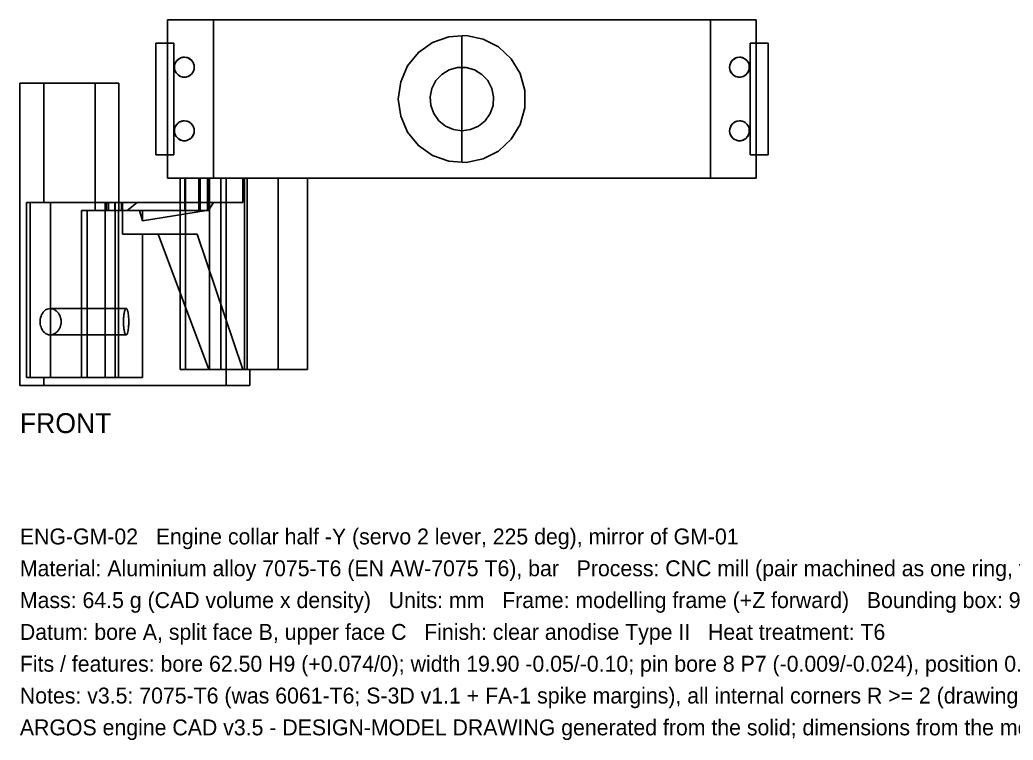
# Model space of a CAD drawing. Header units: millimetres. Extents: x 0 to 272, y -45 to 134.
# Drawn here: x 0 to 124.9, y -44.6 to 46 of the extents above; entities that cross this region are included whole.
import ezdxf

# ---------------------------------------------------------------- set-up
doc = ezdxf.new("R2010")
doc.units = ezdxf.units.MM
doc.layers.add('FRONT_HIDDEN', color=8, linetype='CONTINUOUS')
doc.layers.add('FRONT_VISIBLE', color=7, linetype='Continuous')

msp = doc.modelspace()

# ---------------------------------------------------------------- linework, layer by layer
at = {"layer": 'FRONT_HIDDEN'}
for points in [[(18.58, 45.95), (18.58, 45.95), (18.58, 45.95), (18.58, 45.95), (18.58, 45.95), (18.58, 45.95), (18.58, 45.95), (18.58, 45.95), (18.58, 45.95), (18.58, 45.95), (18.58, 45.95), (18.58, 45.95), (18.58, 45.95), (18.58, 45.95), (18.58, 45.95), (18.58, 45.95), (18.58, 45.95), (18.58, 45.95), (18.58, 45.95), (18.58, 45.95), (18.58, 45.95), (18.58, 45.95), (18.58, 45.95), (18.58, 45.95)], [(18.58, 26.05), (18.58, 45.95)], [(24.33, 45.95), (18.58, 45.95)], [(24.33, 26.05), (24.33, 45.95)], [(86.83, 45.95), (84.11, 45.95), (81.4, 45.95), (78.68, 45.95), (75.96, 45.95), (73.24, 45.95), (70.53, 45.95), (67.81, 45.95), (65.09, 45.95), (62.37, 45.95), (59.66, 45.95), (56.94, 45.95), (54.22, 45.95), (51.5, 45.95), (48.79, 45.95), (46.07, 45.95), (43.35, 45.95), (40.63, 45.95), (37.92, 45.95), (35.2, 45.95), (32.48, 45.95), (29.76, 45.95), (27.05, 45.95), (24.33, 45.95)], [(24.33, 45.95), (24.33, 45.95), (24.33, 45.95), (24.33, 45.95), (24.33, 45.95), (24.33, 45.95), (24.33, 45.95), (24.33, 45.95), (24.33, 45.95), (24.33, 45.95), (24.33, 45.95), (24.33, 45.95), (24.33, 45.95), (24.33, 45.95), (24.33, 45.95), (24.33, 45.95), (24.33, 45.95), (24.33, 45.95), (24.33, 45.95), (24.33, 45.95), (24.33, 45.95), (24.33, 45.95), (24.33, 45.95), (24.33, 45.95)], [(24.33, 26.05), (24.33, 45.95)], [(86.83, 26.05), (86.83, 45.95)], [(86.83, 45.95), (86.83, 45.95), (86.83, 45.95), (86.83, 45.95), (86.83, 45.95), (86.83, 45.95), (86.83, 45.95), (86.83, 45.95), (86.83, 45.95), (86.83, 45.95), (86.83, 45.95), (86.83, 45.95), (86.83, 45.95), (86.83, 45.95), (86.83, 45.95), (86.83, 45.95), (86.83, 45.95), (86.83, 45.95), (86.83, 45.95), (86.83, 45.95), (86.83, 45.95), (86.83, 45.95), (86.83, 45.95), (86.83, 45.95)], [(92.58, 45.95), (86.83, 45.95)], [(86.83, 26.05), (86.83, 45.95)], [(92.58, 26.05), (92.58, 45.95)], [(92.58, 45.95), (92.58, 45.95), (92.58, 45.95), (92.58, 45.95), (92.58, 45.95), (92.58, 45.95), (92.58, 45.95), (92.58, 45.95), (92.58, 45.95), (92.58, 45.95), (92.58, 45.95), (92.58, 45.95), (92.58, 45.95), (92.58, 45.95), (92.58, 45.95), (92.58, 45.95), (92.58, 45.95), (92.58, 45.95), (92.58, 45.95), (92.58, 45.95), (92.58, 45.95), (92.58, 45.95), (92.58, 45.95), (92.58, 45.95)], [(55.58, 28), (55.58, 44)], [(17.08, 43), (18.58, 43)], [(17.08, 29), (17.08, 43)], [(18.58, 43), (18.61, 43), (18.65, 43), (18.68, 43), (18.71, 43), (18.75, 43), (18.78, 43), (18.81, 43), (18.85, 43), (18.88, 43), (18.91, 43), (18.95, 43), (18.98, 43), (19.01, 43), (19.05, 43), (19.08, 43), (19.11, 43), (19.15, 43), (19.18, 43), (19.21, 43), (19.25, 43), (19.28, 43), (19.31, 43), (19.35, 43)], [(18.58, 29), (18.58, 43)], [(18.58, 29), (18.58, 43)], [(91.81, 43), (91.85, 43), (91.88, 43), (91.91, 43), (91.95, 43), (91.98, 43), (92.01, 43), (92.05, 43), (92.08, 43), (92.11, 43), (92.15, 43), (92.18, 43), (92.21, 43), (92.25, 43), (92.28, 43), (92.31, 43), (92.35, 43), (92.38, 43), (92.41, 43), (92.45, 43), (92.48, 43), (92.51, 43), (92.55, 43), (92.58, 43)], [(92.58, 29), (92.58, 43)], [(92.58, 43), (94.08, 43)], [(92.58, 29), (92.58, 43)], [(94.08, 29), (94.08, 43)], [(20.68, 41.25), (21.02, 41.2), (21.33, 41.07), (21.59, 40.85), (21.79, 40.58), (21.9, 40.25), (21.93, 39.91), (21.86, 39.58), (21.7, 39.28), (21.47, 39.03), (21.18, 38.85), (20.85, 38.76), (20.51, 38.76), (20.18, 38.85), (19.89, 39.03), (19.66, 39.28), (19.5, 39.58), (19.43, 39.91), (19.46, 40.25), (19.57, 40.58), (19.77, 40.85), (20.03, 41.07), (20.34, 41.2), (20.68, 41.25)], [(19.46, 40.25), (19.47, 40.32), (19.49, 40.39), (19.52, 40.46), (19.55, 40.53), (19.58, 40.6), (19.62, 40.66), (19.66, 40.72), (19.71, 40.78), (19.75, 40.84), (19.81, 40.89), (19.86, 40.94), (19.92, 40.99), (19.98, 41.03), (20.04, 41.07), (20.11, 41.11), (20.17, 41.14), (20.24, 41.17), (20.31, 41.2), (20.39, 41.21), (20.46, 41.23), (20.53, 41.24), (20.61, 41.25), (20.68, 41.25)], [(20.68, 41.25), (20.92, 41.23), (21.16, 41.16), (21.37, 41.04), (21.56, 40.88), (21.72, 40.7), (21.83, 40.48), (21.91, 40.25), (21.93, 40), (21.91, 39.76), (21.84, 39.52), (21.72, 39.31), (21.57, 39.12), (21.38, 38.96), (21.16, 38.85), (20.93, 38.77), (20.68, 38.75), (20.44, 38.77), (20.21, 38.84), (19.99, 38.96), (19.8, 39.11), (19.64, 39.3), (19.53, 39.52), (19.46, 39.75)], [(91.7, 39.75), (91.63, 39.52), (91.52, 39.3), (91.36, 39.11), (91.17, 38.96), (90.95, 38.84), (90.72, 38.77), (90.48, 38.75), (90.23, 38.77), (90, 38.85), (89.78, 38.96), (89.59, 39.12), (89.44, 39.31), (89.32, 39.52), (89.25, 39.76), (89.23, 40), (89.25, 40.25), (89.33, 40.48), (89.44, 40.7), (89.6, 40.88), (89.79, 41.04), (90, 41.16), (90.24, 41.23), (90.48, 41.25)], [(90.48, 41.25), (90.82, 41.2), (91.13, 41.07), (91.39, 40.85), (91.59, 40.58), (91.7, 40.25), (91.73, 39.91), (91.66, 39.58), (91.5, 39.28), (91.27, 39.03), (90.98, 38.85), (90.65, 38.76), (90.31, 38.76), (89.98, 38.85), (89.69, 39.03), (89.46, 39.28), (89.3, 39.58), (89.23, 39.91), (89.26, 40.25), (89.37, 40.58), (89.57, 40.85), (89.83, 41.07), (90.14, 41.2), (90.48, 41.25)], [(90.48, 41.25), (90.55, 41.25), (90.63, 41.24), (90.7, 41.23), (90.77, 41.21), (90.85, 41.2), (90.92, 41.17), (90.99, 41.14), (91.05, 41.11), (91.12, 41.07), (91.18, 41.03), (91.24, 40.99), (91.3, 40.94), (91.35, 40.89), (91.41, 40.84), (91.45, 40.78), (91.5, 40.72), (91.54, 40.66), (91.58, 40.6), (91.61, 40.53), (91.64, 40.46), (91.67, 40.39), (91.69, 40.32), (91.7, 40.25)], [(55.58, 32), (56.66, 32.15), (57.66, 32.58), (58.5, 33.27), (59.13, 34.16), (59.5, 35.19), (59.57, 36.27), (59.35, 37.34), (58.85, 38.31), (58.1, 39.1), (57.17, 39.67), (56.12, 39.96), (55.04, 39.96), (53.99, 39.67), (53.06, 39.1), (52.31, 38.31), (51.81, 37.34), (51.59, 36.27), (51.66, 35.19), (52.03, 34.16), (52.66, 33.27), (53.5, 32.58), (54.5, 32.15), (55.58, 32)], [(0, 38), (9.47, 38)], [(9.47, 38), (9.47, 22)], [(12.46, 38), (9.47, 38)], [(20.68, 33.25), (21.02, 33.2), (21.33, 33.07), (21.59, 32.85), (21.79, 32.58), (21.9, 32.25), (21.93, 31.91), (21.86, 31.58), (21.7, 31.28), (21.47, 31.03), (21.18, 30.85), (20.85, 30.76), (20.51, 30.76), (20.18, 30.85), (19.89, 31.03), (19.66, 31.28), (19.5, 31.58), (19.43, 31.91), (19.46, 32.25), (19.57, 32.58), (19.77, 32.85), (20.03, 33.07), (20.34, 33.2), (20.68, 33.25)], [(19.46, 32.25), (19.47, 32.32), (19.49, 32.39), (19.52, 32.46), (19.55, 32.53), (19.58, 32.6), (19.62, 32.66), (19.66, 32.72), (19.71, 32.78), (19.75, 32.84), (19.81, 32.89), (19.86, 32.94), (19.92, 32.99), (19.98, 33.03), (20.04, 33.07), (20.11, 33.11), (20.17, 33.14), (20.24, 33.17), (20.31, 33.2), (20.39, 33.21), (20.46, 33.23), (20.53, 33.24), (20.61, 33.25), (20.68, 33.25)], [(20.68, 33.25), (20.92, 33.23), (21.16, 33.16), (21.37, 33.04), (21.56, 32.88), (21.72, 32.7), (21.83, 32.48), (21.91, 32.25), (21.93, 32), (21.91, 31.76), (21.84, 31.52), (21.72, 31.31), (21.57, 31.12), (21.38, 30.96), (21.16, 30.85), (20.93, 30.77), (20.68, 30.75), (20.44, 30.77), (20.21, 30.84), (19.99, 30.96), (19.8, 31.11), (19.64, 31.3), (19.53, 31.52), (19.46, 31.75)], [(91.7, 31.75), (91.63, 31.52), (91.52, 31.3), (91.36, 31.11), (91.17, 30.96), (90.95, 30.84), (90.72, 30.77), (90.48, 30.75), (90.23, 30.77), (90, 30.85), (89.78, 30.96), (89.59, 31.12), (89.44, 31.31), (89.32, 31.52), (89.25, 31.76), (89.23, 32), (89.25, 32.25), (89.33, 32.48), (89.44, 32.7), (89.6, 32.88), (89.79, 33.04), (90, 33.16), (90.24, 33.23), (90.48, 33.25)], [(90.48, 33.25), (90.82, 33.2), (91.13, 33.07), (91.39, 32.85), (91.59, 32.58), (91.7, 32.25), (91.73, 31.91), (91.66, 31.58), (91.5, 31.28), (91.27, 31.03), (90.98, 30.85), (90.65, 30.76), (90.31, 30.76), (89.98, 30.85), (89.69, 31.03), (89.46, 31.28), (89.3, 31.58), (89.23, 31.91), (89.26, 32.25), (89.37, 32.58), (89.57, 32.85), (89.83, 33.07), (90.14, 33.2), (90.48, 33.25)], [(90.48, 33.25), (90.55, 33.25), (90.63, 33.24), (90.7, 33.23), (90.77, 33.21), (90.85, 33.2), (90.92, 33.17), (90.99, 33.14), (91.05, 33.11), (91.12, 33.07), (91.18, 33.03), (91.24, 32.99), (91.3, 32.94), (91.35, 32.89), (91.41, 32.84), (91.45, 32.78), (91.5, 32.72), (91.54, 32.66), (91.58, 32.6), (91.61, 32.53), (91.64, 32.46), (91.67, 32.39), (91.69, 32.32), (91.7, 32.25)], [(17.08, 29), (18.58, 29)], [(18.58, 29), (18.61, 29), (18.65, 29), (18.68, 29), (18.71, 29), (18.75, 29), (18.78, 29), (18.81, 29), (18.85, 29), (18.88, 29), (18.91, 29), (18.95, 29), (18.98, 29), (19.01, 29), (19.05, 29), (19.08, 29), (19.11, 29), (19.15, 29), (19.18, 29), (19.21, 29), (19.25, 29), (19.28, 29), (19.31, 29), (19.35, 29)], [(91.81, 29), (91.85, 29), (91.88, 29), (91.91, 29), (91.95, 29), (91.98, 29), (92.01, 29), (92.05, 29), (92.08, 29), (92.11, 29), (92.15, 29), (92.18, 29), (92.21, 29), (92.25, 29), (92.28, 29), (92.31, 29), (92.35, 29), (92.38, 29), (92.41, 29), (92.45, 29), (92.48, 29), (92.51, 29), (92.55, 29), (92.58, 29)], [(92.58, 29), (94.08, 29)], [(18.58, 26.05), (18.58, 26.05), (18.58, 26.05), (18.58, 26.05), (18.58, 26.05), (18.58, 26.05), (18.58, 26.05), (18.58, 26.05), (18.58, 26.05), (18.58, 26.05), (18.58, 26.05), (18.58, 26.05), (18.58, 26.05), (18.58, 26.05), (18.58, 26.05), (18.58, 26.05), (18.58, 26.05), (18.58, 26.05), (18.58, 26.05), (18.58, 26.05), (18.58, 26.05), (18.58, 26.05), (18.58, 26.05), (18.58, 26.05)], [(24.33, 26.05), (18.58, 26.05)], [(21.37, 26.06), (20.14, 26.06)], [(20.14, 26.05), (20.2, 26.05), (20.25, 26.05), (20.3, 26.05), (20.36, 26.05), (20.41, 26.05), (20.46, 26.05), (20.52, 26.05), (20.57, 26.05), (20.62, 26.05), (20.68, 26.05), (20.73, 26.05), (20.78, 26.05), (20.84, 26.05), (20.89, 26.05), (20.94, 26.05), (21, 26.05), (21.05, 26.05), (21.1, 26.05), (21.16, 26.05), (21.21, 26.05), (21.26, 26.05), (21.32, 26.05), (21.37, 26.05)], [(20.73, 26.06), (20.83, 26.06)], [(20.73, 26.06), (20.73, 26.06), (20.74, 26.06), (20.74, 26.06), (20.75, 26.06), (20.75, 26.06), (20.76, 26.06), (20.76, 26.06), (20.76, 26.06), (20.77, 26.06), (20.77, 26.06), (20.78, 26.06), (20.78, 26.06), (20.79, 26.06), (20.79, 26.06), (20.79, 26.06), (20.8, 26.06), (20.8, 26.06), (20.81, 26.06), (20.81, 26.06), (20.82, 26.06), (20.82, 26.06), (20.83, 26.06), (20.83, 26.06)], [(20.83, 2), (20.83, 26.06)], [(21.37, 26.06), (21.91, 26.06), (22.44, 26.06), (22.98, 26.06), (23.51, 26.06), (24.05, 26.06), (24.59, 26.06), (25.12, 26.06), (25.66, 26.06), (26.19, 26.06), (26.73, 26.06), (27.27, 26.06), (27.8, 26.06), (28.34, 26.06), (28.88, 26.06), (29.41, 26.06), (29.95, 26.06), (30.48, 26.06), (31.02, 26.06), (31.56, 26.06), (32.09, 26.06), (32.63, 26.06), (33.16, 26.06), (33.7, 26.06)], [(21.37, 26.05), (21.37, 26.06)], [(21.37, 26.05), (23.83, 26.05)], [(22.69, 26.06), (22.5, 26.06)], [(22.5, 26.06), (22.69, 26.06)], [(22.69, 22), (22.69, 26.06)], [(23.83, 2), (23.83, 26.05)], [(23.83, 26.05), (25.27, 26.05)], [(24.33, 26.05), (24.33, 26.05), (24.33, 26.05), (24.33, 26.05), (24.33, 26.05), (24.33, 26.05), (24.33, 26.05), (24.33, 26.05), (24.33, 26.05), (24.33, 26.05), (24.33, 26.05), (24.33, 26.05), (24.33, 26.05), (24.33, 26.05), (24.33, 26.05), (24.33, 26.05), (24.33, 26.05), (24.33, 26.05), (24.33, 26.05), (24.33, 26.05), (24.33, 26.05), (24.33, 26.05), (24.33, 26.05), (24.33, 26.05)], [(24.33, 26.05), (27.05, 26.05), (29.76, 26.05), (32.48, 26.05), (35.2, 26.05), (37.92, 26.05), (40.63, 26.05), (43.35, 26.05), (46.07, 26.05), (48.79, 26.05), (51.5, 26.05), (54.22, 26.05), (56.94, 26.05), (59.66, 26.05), (62.37, 26.05), (65.09, 26.05), (67.81, 26.05), (70.53, 26.05), (73.24, 26.05), (75.96, 26.05), (78.68, 26.05), (81.4, 26.05), (84.11, 26.05), (86.83, 26.05)], [(25.27, 26.05), (25.27, 2)], [(25.93, 26.05), (25.27, 26.05)], [(25.93, 26.05), (25.93, 0)], [(25.93, 26.05), (28.57, 26.05)], [(28.57, 2), (28.57, 26.05)], [(36.16, 26.05), (28.57, 26.05)], [(33.7, 26.05), (36.16, 26.05)], [(86.83, 26.05), (86.83, 26.05), (86.83, 26.05), (86.83, 26.05), (86.83, 26.05), (86.83, 26.05), (86.83, 26.05), (86.83, 26.05), (86.83, 26.05), (86.83, 26.05), (86.83, 26.05), (86.83, 26.05), (86.83, 26.05), (86.83, 26.05), (86.83, 26.05), (86.83, 26.05), (86.83, 26.05), (86.83, 26.05), (86.83, 26.05), (86.83, 26.05), (86.83, 26.05), (86.83, 26.05), (86.83, 26.05), (86.83, 26.05)], [(92.58, 26.05), (86.83, 26.05)], [(92.58, 26.05), (92.58, 26.05), (92.58, 26.05), (92.58, 26.05), (92.58, 26.05), (92.58, 26.05), (92.58, 26.05), (92.58, 26.05), (92.58, 26.05), (92.58, 26.05), (92.58, 26.05), (92.58, 26.05), (92.58, 26.05), (92.58, 26.05), (92.58, 26.05), (92.58, 26.05), (92.58, 26.05), (92.58, 26.05), (92.58, 26.05), (92.58, 26.05), (92.58, 26.05), (92.58, 26.05), (92.58, 26.05), (92.58, 26.05)], [(3.86, 23), (0.85, 23)], [(0.85, 1), (0.85, 23)], [(1.3, 23), (0.85, 23)], [(1.3, 1), (1.3, 23)], [(1.3, 23), (3.86, 23)], [(3, 23), (10.82, 23)], [(3.86, 23), (3.86, 1)], [(10.82, 23), (10.89, 23)], [(10.82, 23), (10.82, 22)], [(11.15, 23), (10.89, 23)], [(10.89, 23), (10.89, 22)], [(11.95, 23), (11.15, 23)], [(11.15, 22), (11.15, 23)], [(11.95, 23), (12.76, 23)], [(11.95, 23), (11.95, 22)], [(12.46, 23), (12.46, 22)], [(12.76, 23), (14.74, 23)], [(12.76, 22), (12.76, 23)], [(13.47, 22), (14.74, 22.98)], [(14.74, 23), (14.73, 23)], [(24.34, 23), (14.73, 23)], [(14.73, 23), (14.74, 22.98)], [(14.74, 22.98), (14.74, 23)], [(20.14, 2), (20.14, 23)], [(20.73, 22), (20.73, 23)], [(22.5, 22), (22.5, 23)], [(23.59, 22), (23.59, 23)], [(23.73, 22.05), (23.73, 23)], [(23.76, 22.05), (24.34, 23)], [(23.76, 23), (23.76, 22.05)], [(24.34, 23), (28.04, 23)], [(7.77, 1), (7.77, 22)], [(9.47, 22), (7.77, 22)], [(8.46, 22), (7.77, 22)], [(8.46, 1), (8.46, 22)], [(8.46, 22), (12.4, 22)], [(12.46, 22), (9.47, 22)], [(10.89, 22), (10.82, 22)], [(11.15, 22), (10.82, 22)], [(11.15, 22), (10.89, 22)], [(12.76, 22), (11.95, 22)], [(12.46, 22), (11.95, 22)], [(12.4, 22), (20.73, 22)], [(12.4, 22), (12.4, 1)], [(13.47, 22), (12.76, 22)], [(13.47, 22), (15.03, 22)], [(15.03, 22), (15.42, 20.7)], [(15.42, 22), (15.03, 22)], [(23.45, 22), (15.42, 20.7)], [(15.42, 20.7), (15.42, 22)], [(15.42, 22), (23.45, 22)], [(20.73, 22), (22.69, 22)], [(22.5, 22), (23.59, 22)], [(22.5, 22), (22.69, 22)], [(23.7, 22), (23.45, 22)], [(23.7, 22), (23.59, 22)], [(23.73, 22.05), (23.7, 22)], [(23.76, 22.05), (23.73, 22.05)], [(12.92, 19), (15.42, 19)], [(17.38, 19), (15.42, 19)], [(17.38, 19), (22.31, 19)], [(13.36, 9.65), (3.81, 9.65)], [(13.36, 6.35), (3.81, 6.35)], [(23.83, 2), (20.14, 2)], [(20.14, 2), (20.17, 2), (20.2, 2), (20.23, 2), (20.26, 2), (20.29, 2), (20.32, 2), (20.35, 2), (20.38, 2), (20.41, 2), (20.44, 2), (20.47, 2), (20.5, 2), (20.53, 2), (20.56, 2), (20.59, 2), (20.62, 2), (20.65, 2), (20.68, 2), (20.71, 2), (20.74, 2), (20.77, 2), (20.8, 2), (20.83, 2)], [(25.27, 2), (20.83, 2)], [(23.76, 2), (28.92, 2)], [(23.83, 2), (25.27, 2)], [(28.92, 2), (28.57, 2)], [(36.16, 2), (28.57, 2)], [(25.93, 0), (0, 0)], [(3.86, 1), (0.85, 1)], [(1.3, 1), (0.85, 1)], [(1.3, 1), (3.86, 1)], [(15.42, 1), (3, 1)], [(12.4, 1), (7.77, 1)], [(8.46, 1), (7.77, 1)], [(8.46, 1), (12.4, 1)], [(25.93, 0), (28.92, 0)]]:
    msp.add_lwpolyline(points, dxfattribs=at)
at = {"layer": 'FRONT_VISIBLE'}
for points in [[(92.58, 45.95), (89.36, 45.95), (86.15, 45.95), (82.93, 45.95), (79.71, 45.95), (76.49, 45.95), (73.28, 45.95), (70.06, 45.95), (66.84, 45.95), (63.62, 45.95), (60.41, 45.95), (57.19, 45.95), (53.97, 45.95), (50.75, 45.95), (47.54, 45.95), (44.32, 45.95), (41.1, 45.95), (37.88, 45.95), (34.67, 45.95), (31.45, 45.95), (28.23, 45.95), (25.01, 45.95), (21.8, 45.95), (18.58, 45.95)], [(18.58, 43), (18.58, 45.95)], [(92.58, 43), (92.58, 45.95)], [(47.58, 36), (47.88, 33.84), (48.74, 31.84), (50.12, 30.15), (51.9, 28.9), (53.95, 28.17), (56.13, 28.02), (58.26, 28.46), (60.19, 29.46), (61.79, 30.95), (62.92, 32.81), (63.51, 34.91), (63.51, 37.09), (62.92, 39.19), (61.79, 41.05), (60.19, 42.54), (58.26, 43.54), (56.13, 43.98), (53.95, 43.83), (51.9, 43.1), (50.12, 41.85), (48.74, 40.16), (47.88, 38.16), (47.58, 36)], [(47.58, 36), (47.88, 33.84), (48.74, 31.84), (50.12, 30.15), (51.9, 28.9), (53.95, 28.17), (56.13, 28.02), (58.26, 28.46), (60.19, 29.46), (61.79, 30.95), (62.92, 32.81), (63.51, 34.91), (63.51, 37.09), (62.92, 39.19), (61.79, 41.05), (60.19, 42.54), (58.26, 43.54), (56.13, 43.98), (53.95, 43.83), (51.9, 43.1), (50.12, 41.85), (48.74, 40.16), (47.88, 38.16), (47.58, 36)], [(17.08, 29), (17.08, 43)], [(17.08, 43), (19.35, 43)], [(19.35, 29), (19.35, 43)], [(91.81, 29), (91.81, 43)], [(91.81, 43), (94.08, 43)], [(94.08, 29), (94.08, 43)], [(19.46, 39.75), (19.45, 39.77), (19.45, 39.79), (19.44, 39.81), (19.44, 39.84), (19.44, 39.86), (19.44, 39.88), (19.43, 39.9), (19.43, 39.92), (19.43, 39.95), (19.43, 39.97), (19.43, 39.99), (19.43, 40.01), (19.43, 40.03), (19.43, 40.05), (19.43, 40.08), (19.43, 40.1), (19.44, 40.12), (19.44, 40.14), (19.44, 40.16), (19.44, 40.19), (19.45, 40.21), (19.45, 40.23), (19.46, 40.25)], [(19.46, 39.75), (19.46, 40.25)], [(55.58, 32), (56.66, 32.15), (57.66, 32.58), (58.5, 33.27), (59.13, 34.16), (59.5, 35.19), (59.57, 36.27), (59.35, 37.34), (58.85, 38.31), (58.1, 39.1), (57.17, 39.67), (56.12, 39.96), (55.04, 39.96), (53.99, 39.67), (53.06, 39.1), (52.31, 38.31), (51.81, 37.34), (51.59, 36.27), (51.66, 35.19), (52.03, 34.16), (52.66, 33.27), (53.5, 32.58), (54.5, 32.15), (55.58, 32)], [(91.7, 39.75), (91.7, 40.25)], [(91.7, 40.25), (91.71, 40.23), (91.71, 40.21), (91.72, 40.19), (91.72, 40.16), (91.72, 40.14), (91.72, 40.12), (91.73, 40.1), (91.73, 40.08), (91.73, 40.05), (91.73, 40.03), (91.73, 40.01), (91.73, 39.99), (91.73, 39.97), (91.73, 39.95), (91.73, 39.92), (91.73, 39.9), (91.72, 39.88), (91.72, 39.86), (91.72, 39.84), (91.72, 39.81), (91.71, 39.79), (91.71, 39.77), (91.7, 39.75)], [(0, 0), (0, 38)], [(0, 38), (0.13, 38), (0.26, 38), (0.39, 38), (0.52, 38), (0.65, 38), (0.78, 38), (0.91, 38), (1.04, 38), (1.17, 38), (1.3, 38), (1.43, 38), (1.56, 38), (1.69, 38), (1.82, 38), (1.95, 38), (2.08, 38), (2.22, 38), (2.35, 38), (2.48, 38), (2.61, 38), (2.74, 38), (2.87, 38), (3, 38)], [(3, 38), (12.46, 38)], [(3, 23), (3, 38)], [(12.46, 38), (12.46, 23)], [(19.46, 31.75), (19.45, 31.77), (19.45, 31.79), (19.44, 31.81), (19.44, 31.84), (19.44, 31.86), (19.44, 31.88), (19.43, 31.9), (19.43, 31.92), (19.43, 31.95), (19.43, 31.97), (19.43, 31.99), (19.43, 32.01), (19.43, 32.03), (19.43, 32.05), (19.43, 32.08), (19.43, 32.1), (19.44, 32.12), (19.44, 32.14), (19.44, 32.16), (19.44, 32.19), (19.45, 32.21), (19.45, 32.23), (19.46, 32.25)], [(19.46, 31.75), (19.46, 32.25)], [(91.7, 31.75), (91.7, 32.25)], [(91.7, 32.25), (91.71, 32.23), (91.71, 32.21), (91.72, 32.19), (91.72, 32.16), (91.72, 32.14), (91.72, 32.12), (91.73, 32.1), (91.73, 32.08), (91.73, 32.05), (91.73, 32.03), (91.73, 32.01), (91.73, 31.99), (91.73, 31.97), (91.73, 31.95), (91.73, 31.92), (91.73, 31.9), (91.72, 31.88), (91.72, 31.86), (91.72, 31.84), (91.72, 31.81), (91.71, 31.79), (91.71, 31.77), (91.7, 31.75)], [(17.08, 29), (19.35, 29)], [(18.58, 26.05), (18.58, 29)], [(91.81, 29), (94.08, 29)], [(92.58, 26.05), (92.58, 29)], [(18.58, 26.05), (18.65, 26.05), (18.72, 26.05), (18.78, 26.05), (18.85, 26.05), (18.92, 26.05), (18.99, 26.05), (19.06, 26.05), (19.12, 26.05), (19.19, 26.05), (19.26, 26.05), (19.33, 26.05), (19.4, 26.05), (19.46, 26.05), (19.53, 26.05), (19.6, 26.05), (19.67, 26.05), (19.74, 26.05), (19.8, 26.05), (19.87, 26.05), (19.94, 26.05), (20.01, 26.05), (20.08, 26.05), (20.14, 26.05)], [(20.14, 23), (20.14, 26.06)], [(20.14, 26.06), (20.17, 26.06), (20.2, 26.06), (20.22, 26.06), (20.25, 26.06), (20.27, 26.06), (20.3, 26.06), (20.32, 26.06), (20.35, 26.06), (20.37, 26.06), (20.4, 26.06), (20.42, 26.06), (20.45, 26.06), (20.47, 26.06), (20.5, 26.06), (20.53, 26.06), (20.55, 26.06), (20.58, 26.06), (20.6, 26.06), (20.63, 26.06), (20.65, 26.06), (20.68, 26.06), (20.7, 26.06), (20.73, 26.06)], [(20.73, 23), (20.73, 26.06)], [(20.73, 26.06), (22.5, 26.06)], [(22.5, 23), (22.5, 26.06)], [(22.5, 26.06), (23.59, 26.06)], [(23.59, 26.06), (23.73, 26.06)], [(23.59, 23), (23.59, 26.06)], [(23.73, 26.06), (23.76, 26.06)], [(23.73, 23), (23.73, 26.06)], [(23.76, 26.06), (23.76, 23)], [(23.76, 26.06), (28.04, 26.06)], [(28.25, 26.06), (28.04, 26.06)], [(28.04, 23), (28.04, 26.06)], [(28.25, 26.06), (28.44, 26.06), (28.62, 26.06), (28.8, 26.06), (28.99, 26.06), (29.17, 26.06), (29.35, 26.06), (29.54, 26.06), (29.72, 26.06), (29.91, 26.06), (30.09, 26.06), (30.27, 26.06), (30.46, 26.06), (30.64, 26.06), (30.82, 26.06), (31.01, 26.06), (31.19, 26.06), (31.37, 26.06), (31.56, 26.06), (31.74, 26.06), (31.93, 26.06), (32.11, 26.06), (32.29, 26.06), (32.48, 26.06)], [(28.25, 26.06), (28.25, 2)], [(32.48, 2), (32.48, 26.06)], [(33.7, 26.06), (32.48, 26.06)], [(33.7, 26.05), (33.7, 26.06)], [(33.7, 26.05), (36.26, 26.05), (38.82, 26.05), (41.38, 26.05), (43.94, 26.05), (46.5, 26.05), (49.06, 26.05), (51.62, 26.05), (54.18, 26.05), (56.74, 26.05), (59.3, 26.05), (61.86, 26.05), (64.42, 26.05), (66.98, 26.05), (69.54, 26.05), (72.1, 26.05), (74.66, 26.05), (77.22, 26.05), (79.78, 26.05), (82.34, 26.05), (84.9, 26.05), (87.46, 26.05), (90.02, 26.05), (92.58, 26.05)], [(36.16, 2), (36.16, 26.05)], [(3, 23), (3.33, 23), (3.67, 23), (4.01, 23), (4.34, 23), (4.68, 23), (5.02, 23), (5.35, 23), (5.69, 23), (6.03, 23), (6.36, 23), (6.7, 23), (7.04, 23), (7.37, 23), (7.71, 23), (8.05, 23), (8.38, 23), (8.72, 23), (9.06, 23), (9.39, 23), (9.73, 23), (10.07, 23), (10.4, 23), (10.74, 23)], [(10.74, 23), (11.99, 23)], [(10.74, 1), (10.74, 23)], [(11.99, 1), (11.99, 23)], [(12.92, 23), (11.99, 23)], [(28.04, 23), (12.92, 23)], [(12.92, 19), (12.92, 23)], [(22.31, 19), (12.92, 19)], [(15.42, 1), (15.42, 19)], [(17.38, 19), (23.76, 2)], [(22.31, 19), (28.04, 2)], [(3.81, 9.65), (3.61, 9.63), (3.42, 9.57), (3.24, 9.48), (3.08, 9.36), (2.94, 9.21), (2.83, 9.05), (2.73, 8.87), (2.66, 8.69), (2.61, 8.5), (2.57, 8.3), (2.55, 8.1), (2.55, 7.9), (2.57, 7.7), (2.61, 7.5), (2.66, 7.31), (2.73, 7.13), (2.83, 6.95), (2.94, 6.79), (3.08, 6.64), (3.24, 6.52), (3.42, 6.43), (3.61, 6.37), (3.81, 6.35)], [(5.19, 8), (5.18, 8.1), (5.18, 8.21), (5.16, 8.31), (5.14, 8.41), (5.12, 8.51), (5.08, 8.61), (5.05, 8.71), (5.01, 8.8), (4.96, 8.89), (4.91, 8.98), (4.85, 9.07), (4.78, 9.15), (4.72, 9.22), (4.64, 9.3), (4.57, 9.37), (4.48, 9.43), (4.4, 9.48), (4.3, 9.53), (4.21, 9.57), (4.11, 9.61), (4.01, 9.63), (3.91, 9.64), (3.81, 9.65)], [(13.04, 8), (13.04, 8.08), (13.04, 8.15), (13.04, 8.23), (13.04, 8.3), (13.05, 8.38), (13.05, 8.45), (13.05, 8.53), (13.06, 8.6), (13.07, 8.68), (13.07, 8.75), (13.08, 8.83), (13.09, 8.9), (13.1, 8.98), (13.11, 9.05), (13.12, 9.12), (13.14, 9.2), (13.15, 9.27), (13.17, 9.34), (13.2, 9.42), (13.22, 9.49), (13.25, 9.56), (13.3, 9.62), (13.36, 9.65)], [(13.36, 9.65), (13.47, 9.56), (13.53, 9.42), (13.57, 9.27), (13.6, 9.12), (13.62, 8.98), (13.64, 8.83), (13.66, 8.68), (13.67, 8.53), (13.68, 8.38), (13.68, 8.23), (13.68, 8.08), (13.68, 7.92), (13.68, 7.77), (13.68, 7.62), (13.67, 7.47), (13.66, 7.32), (13.64, 7.17), (13.62, 7.02), (13.6, 6.88), (13.57, 6.73), (13.53, 6.58), (13.47, 6.44), (13.36, 6.35)], [(3.81, 6.35), (3.91, 6.36), (4.01, 6.37), (4.11, 6.39), (4.21, 6.43), (4.3, 6.47), (4.4, 6.52), (4.48, 6.57), (4.57, 6.63), (4.64, 6.7), (4.72, 6.78), (4.78, 6.85), (4.85, 6.93), (4.91, 7.02), (4.96, 7.11), (5.01, 7.2), (5.05, 7.29), (5.08, 7.39), (5.12, 7.49), (5.14, 7.59), (5.16, 7.69), (5.18, 7.79), (5.18, 7.9), (5.19, 8)], [(13.36, 6.35), (13.3, 6.38), (13.25, 6.44), (13.22, 6.51), (13.2, 6.58), (13.17, 6.66), (13.15, 6.73), (13.14, 6.8), (13.12, 6.88), (13.11, 6.95), (13.1, 7.02), (13.09, 7.1), (13.08, 7.17), (13.07, 7.25), (13.07, 7.32), (13.06, 7.4), (13.05, 7.47), (13.05, 7.55), (13.05, 7.62), (13.04, 7.7), (13.04, 7.77), (13.04, 7.85), (13.04, 7.92), (13.04, 8)], [(28.04, 2), (23.76, 2)], [(28.04, 2), (28.25, 2)], [(28.25, 2), (28.44, 2), (28.62, 2), (28.8, 2), (28.99, 2), (29.17, 2), (29.35, 2), (29.54, 2), (29.72, 2), (29.91, 2), (30.09, 2), (30.27, 2), (30.46, 2), (30.64, 2), (30.82, 2), (31.01, 2), (31.19, 2), (31.37, 2), (31.56, 2), (31.74, 2), (31.93, 2), (32.11, 2), (32.29, 2), (32.48, 2)], [(28.92, 2), (28.92, 0)], [(36.16, 2), (32.48, 2)], [(0, 0), (0.13, 0), (0.26, 0), (0.39, 0), (0.52, 0), (0.65, 0), (0.78, 0), (0.91, 0), (1.04, 0), (1.17, 0), (1.3, 0), (1.43, 0), (1.56, 0), (1.69, 0), (1.82, 0), (1.95, 0), (2.08, 0), (2.22, 0), (2.35, 0), (2.48, 0), (2.61, 0), (2.74, 0), (2.87, 0), (3, 0)], [(3, 1), (3.33, 1), (3.67, 1), (4.01, 1), (4.34, 1), (4.68, 1), (5.02, 1), (5.35, 1), (5.69, 1), (6.03, 1), (6.36, 1), (6.7, 1), (7.04, 1), (7.37, 1), (7.71, 1), (8.05, 1), (8.38, 1), (8.72, 1), (9.06, 1), (9.39, 1), (9.73, 1), (10.07, 1), (10.4, 1), (10.74, 1)], [(3, 0), (3, 1)], [(28.92, 0), (3, 0)], [(11.99, 1), (10.74, 1)], [(11.99, 1), (15.42, 1)]]:
    msp.add_lwpolyline(points, dxfattribs=at)

# ---------------------------------------------------------------- texts
for s, p in [('ENG-GM-02   Engine collar half -Y (servo 2 lever, 225 deg), mirror of GM-01', (0, -20)), ('Material: Aluminium alloy 7075-T6 (EN AW-7075 T6), bar   Process: CNC mill (pair machined as one ring, then split)', (0, -24)), ('Mass: 64.5 g (CAD volume x density)   Units: mm   Frame: modelling frame (+Z forward)   Bounding box: 94.08 x 44.04 x 45.95', (0, -28)), ('Datum: bore A, split face B, upper face C   Finish: clear anodise Type II   Heat treatment: T6', (0, -32)), ('Fits / features: bore 62.50 H9 (+0.074/0); width 19.90 -0.05/-0.10; pin bore 8 P7 (-0.009/-0.024), position 0.02 to A; M4-6H in the cheek, perpendicular 0.05', (0, -36)), ('Notes: v3.5: 7075-T6 (was 6061-T6; S-3D v1.1 + FA-1 spike margins), all internal corners R >= 2 (drawing note); bore 62.50 H9 in the case groove (62.50 h9 x 20.0), width 19.9 -0.05; OD 74; inner-pin boss 16 mm with 8 P7 x 6.5 b', (0, -40)), ('ARGOS engine CAD v3.5 - DESIGN-MODEL DRAWING generated from the solid; dimensions from the model; general tolerances ISO 2768-m unless a fit is listed; NOT released for fabrication (Mechanical, 2026-10-13)', (0, -44))]:
    msp.add_text(s, height=2).set_placement(p)
msp.add_text('FRONT', height=2.5, dxfattribs=at).set_placement((0, -6))

doc.saveas('drawing.dxf')
